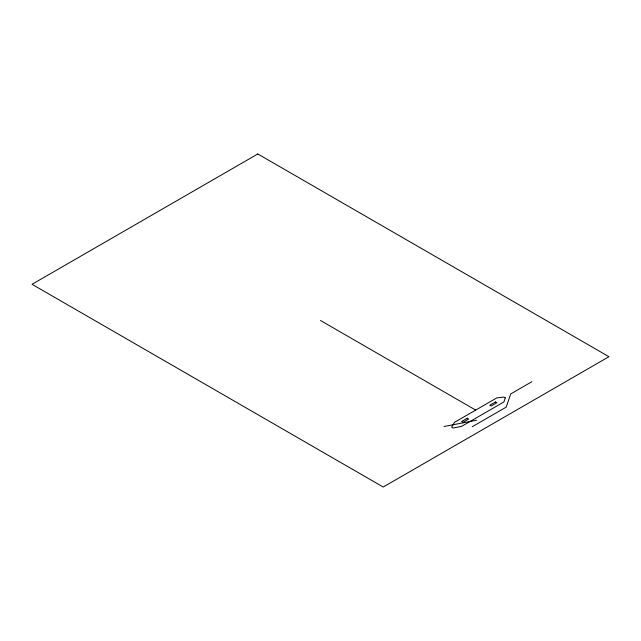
<?xml version="1.0" encoding="UTF-8"?>
<svg xmlns="http://www.w3.org/2000/svg" width="641" height="641" viewBox="0 0 641 641"><rect width="100%" height="100%" fill="white"/><g stroke="black" fill="none" stroke-linecap="round" stroke-linejoin="round"><path stroke-width="0.96" d="M531.902 381.699L510.741 393.919L506.158 407.155L472.209 426.754M444.037 426.497L476.471 420.256M320.5 320.5L475.678 410.096M505.308 397.877L503.89 401.947L461.568 426.385L453.107 428.012L451.697 427.194L454.517 422.307L496.839 397.877L503.89 397.059L505.308 397.877M257.794 153.968L32.05 284.3L383.206 487.032L608.95 356.7L257.794 153.968M467.217 418.236L461.568 421.498L462.986 422.307L468.627 419.054L467.217 418.236M495.429 401.947L489.788 405.208L491.198 406.017L496.839 402.764L495.429 401.947"/></g></svg>
